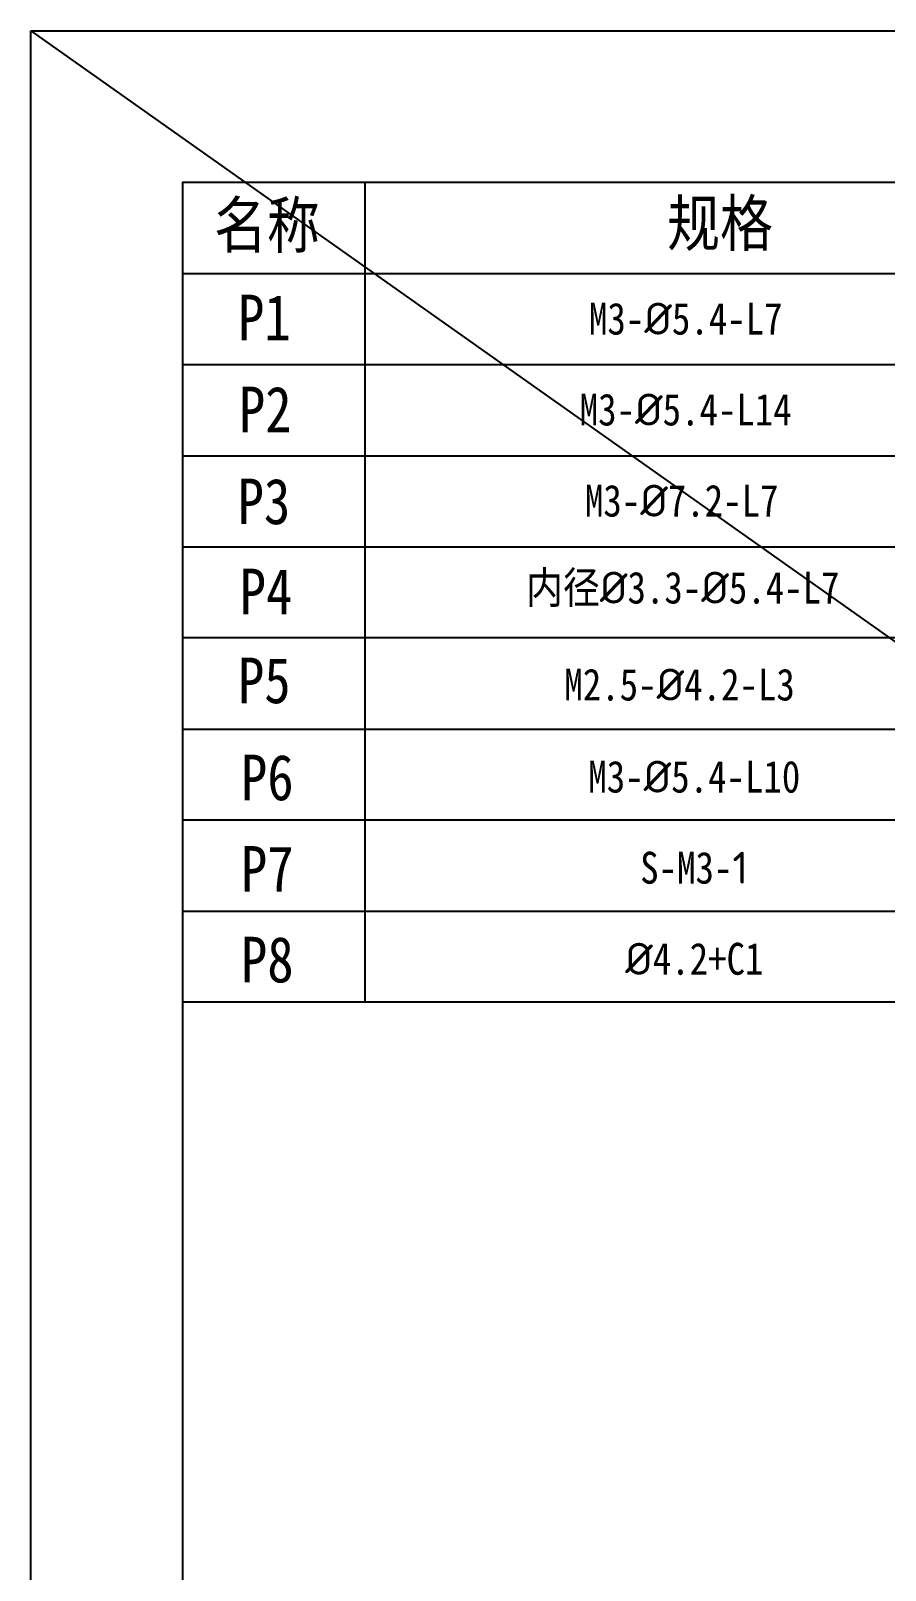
# Model space of a CAD drawing. Header units: millimetres. Extents: x 1262 to 3787, y 0 to 841.
# Drawn here: x 1262.2 to 1402.9, y 587.5 to 841 of the extents above; entities that cross this region are included whole.
import ezdxf

# ---------------------------------------------------------------- set-up
doc = ezdxf.new("R2010")
doc.units = ezdxf.units.MM
doc.header["$LTSCALE"] = 65.395
doc.layers.get('0').update_dxf_attribs({"linetype": 'CONTINUOUS'})
doc.styles.get("Standard").update_dxf_attribs({"font": 'txt', "width": 0.85})

msp = doc.modelspace()

# ---------------------------------------------------------------- linework, layer by layer
at = {"color": 7, "linetype": 'Continuous'}
for p, q in [((1262.236, 0), (1262.236, 841)), ((1262.236, 841), (2451.236, 841))]:
    msp.add_line(p, q, dxfattribs=at)
msp.add_line((1262.236, 841), (2451.236, 0))
at = {"color": 7, "true_color": 0xffffff}
for p, q in [((1317.236, 816), (1317.236, 771)), ((1317.236, 771), (1317.236, 681))]:
    msp.add_line(p, q, dxfattribs=at)
at = {"color": 7, "linetype": 'Continuous'}
msp.add_lwpolyline([(1287.236, 25), (2426.236, 25), (2426.236, 816), (1287.236, 816)], close=True, dxfattribs=at)
at = {"color": 7, "true_color": 0xffffff}
for points in [[(1287.236, 801), (1467.236, 801)], [(1467.236, 786), (1287.236, 786)], [(1287.236, 771), (1467.236, 771)], [(1287.236, 756), (1467.236, 756)], [(1467.236, 741), (1287.236, 741)], [(1287.236, 726), (1467.236, 726)], [(1467.236, 711), (1287.236, 711)], [(1287.236, 696), (1467.236, 696)], [(1467.236, 681), (1287.236, 681)]]:
    msp.add_lwpolyline(points, dxfattribs=at)

# ---------------------------------------------------------------- texts
at = {"lineweight": -3, "char_height": 7.5163, "width": 32.26492, "attachment_point": 5}
for s, insert in [('{\\fSimSun|b0|i0|c134|p54;规格}', (1375.736, 808.892)), ('{\\fSimSun|b0|i0|c134|p54;名称}', (1301.129, 808.583)), ('{\\fSimSun|b0|i0|c134|p54;P3}', (1300.627, 763.439)), ('{\\fSimSun|b0|i0|c134|p54;P5}', (1300.686, 733.951)), ('{\\fSimSun|b0|i0|c134|p54;P6}', (1301.176, 717.967)), ('{\\fSimSun|b0|i0|c134|p54;P7}', (1301.176, 702.967)), ('{\\fSimSun|b0|i0|c134|p54;P8}', (1301.176, 687.967))]:
    msp.add_mtext(s, dxfattribs=dict(at, insert=insert))
at = {"color": 7, "lineweight": -3, "true_color": 0xffffff, "char_height": 7.5163, "width": 32.26492, "attachment_point": 5}
for s, insert in [('{\\fSimSun|b0|i0|c134|p54;P1}', (1300.698, 793.778)), ('{\\fSimSun|b0|i0|c134|p54;P2}', (1300.839, 778.644)), ('{\\fSimSun|b0|i0|c134|p54;P4}', (1300.971, 748.664))]:
    msp.add_mtext(s, dxfattribs=dict(at, insert=insert))
at = {"char_height": 5.25, "width": 100.18624, "attachment_point": 5}
for s, insert in [('{\\fSimSun|b0|i0|c134|p54;M3-\\fISOCPEUR|b0|i0|c0|p34;\\W1;%%C\\fSimSun|b0|i0|c134|p54;\\W0.85;5.4-L7}', (1370.091, 793.547)), ('{\\fSimSun|b0|i0|c134|p54;M3-\\fISOCPEUR|b0|i0|c0|p34;\\W1;%%C\\fSimSun|b0|i0|c134|p54;\\W0.85;5.4-L14}', (1370.083, 778.577)), ('{\\fSimSun|b0|i0|c134|p54;M3-\\fISOCPEUR|b0|i0|c0|p34;\\W1;%%C\\fSimSun|b0|i0|c134|p54;\\W0.85;7.2-L7}', (1369.424, 763.566)), ('{\\fSimSun|b0|i0|c134|p54;内径\\fISOCPEUR|b0|i0|c0|p34;\\W1;%%C\\fSimSun|b0|i0|c134|p54;\\W0.85;3.3-\\fISOCPEUR|b0|i0|c0|p34;\\W1;%%C\\fSimSun|b0|i0|c134|p54;\\W0.85;5.4-L7}', (1369.593, 748.997)), ('{\\fSimSun|b0|i0|c134|p54;M2.5-\\fISOCPEUR|b0|i0|c0|p34;\\W1;%%C\\fSimSun|b0|i0|c134|p54;\\W0.85;4.2-L3}', (1369.077, 733.281)), ('{\\fSimSun|b0|i0|c134|p54;M3-\\fISOCPEUR|b0|i0|c0|p34;\\W1;%%C\\fSimSun|b0|i0|c134|p54;\\W0.85;5.4-L10}', (1371.498, 718.112)), ('{\\fSimSun|b0|i0|c134|p54;S-M3-\\fISOCPEUR|b0|i0|c0|p34;\\W1;1}', (1371.498, 703.112)), ('{\\fISOCPEUR|b0|i0|c0|p34;\\W1;%%C\\fSimSun|b0|i0|c134|p54;\\W0.85;4.2+C1}', (1371.498, 688.112))]:
    msp.add_mtext(s, dxfattribs=dict(at, insert=insert))

doc.saveas('drawing.dxf')
